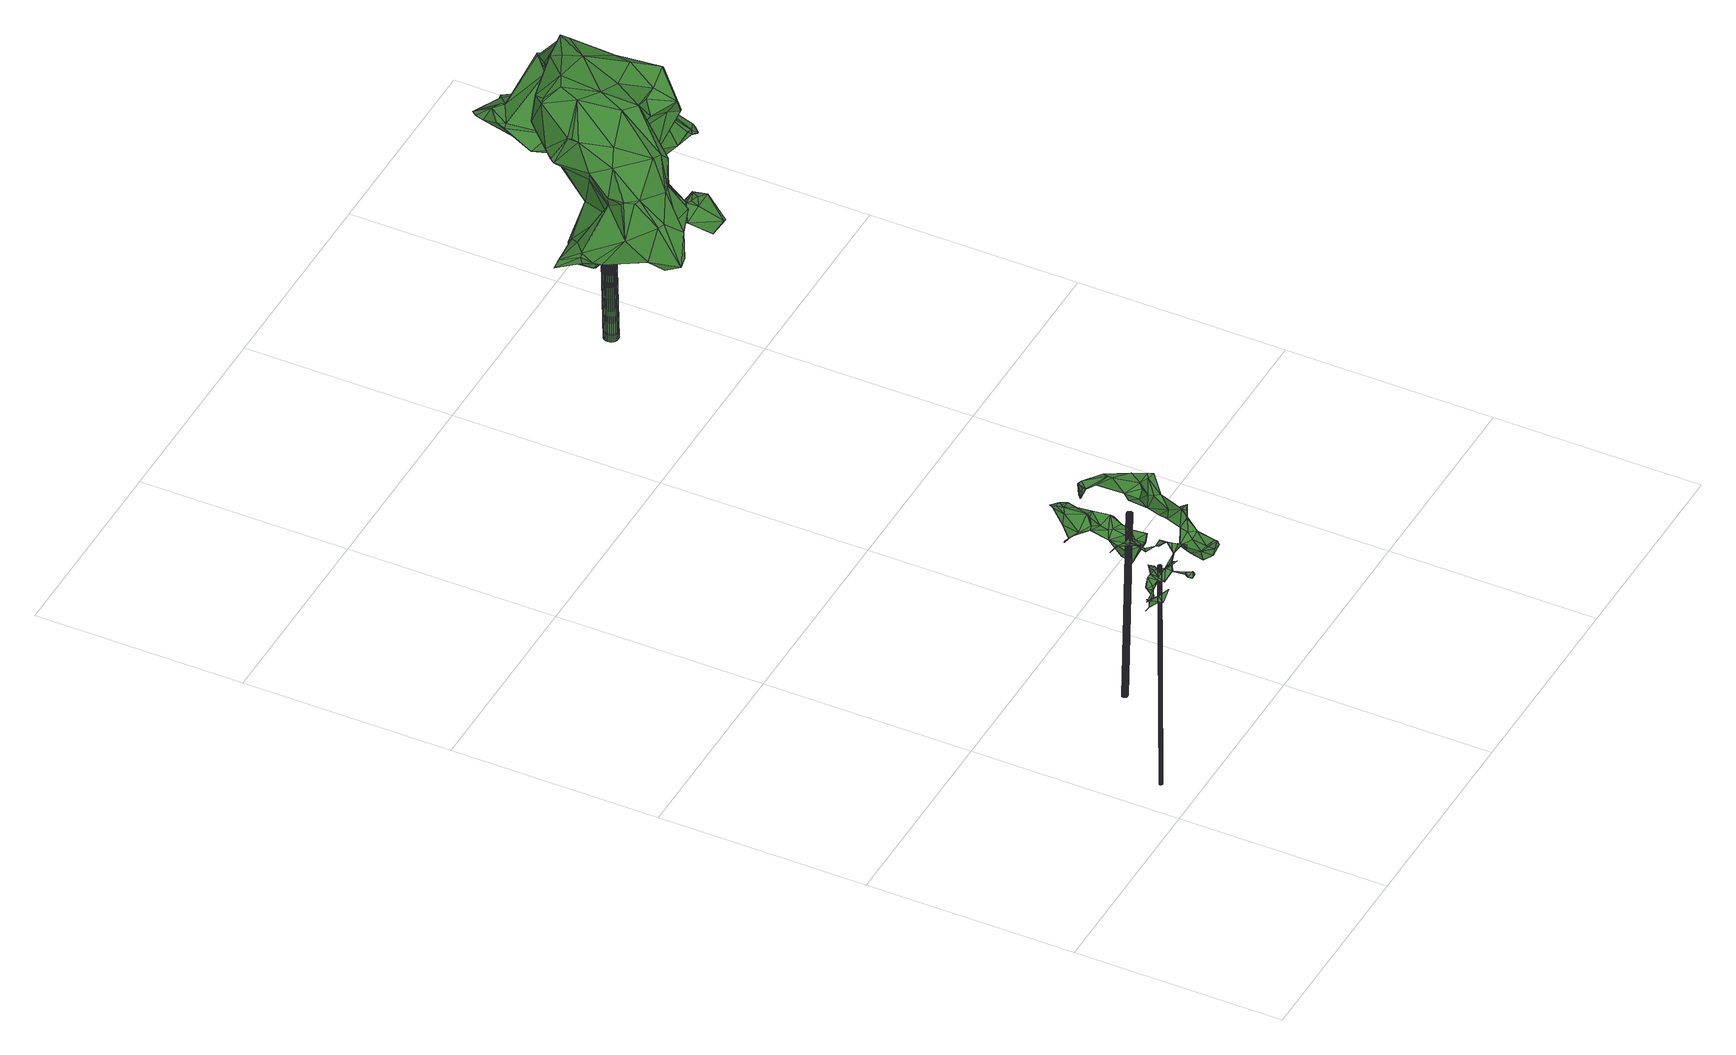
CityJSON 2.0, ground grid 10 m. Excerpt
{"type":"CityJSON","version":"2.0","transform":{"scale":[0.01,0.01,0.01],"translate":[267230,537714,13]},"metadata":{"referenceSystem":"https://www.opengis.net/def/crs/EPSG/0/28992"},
"CityObjects":{
"tree1":{"type":"SolitaryVegetationObject","attributes":{"gtid":287,"crown_width_m":2.57,"crown_median_z":25.36,"crown_r50_m":0.152,"crown_porosity":0.973,"trunk_H_m":12.02,"trunk_DBH_m":0.161,"trunk_radius_m":0.0806,"trunk_base_height_m":13.34,"original_gtid":"324"},"geometry":[{"type":"Solid","lod":"3","boundaries":[[[[0,1,2]],[[2,1,3]],[[3,1,0]],[[4,5,6]],[[5,4,7]],[[8,9,10]],[[11,12,13]],[[14,15,16]],[[14,16,17]],[[18,19,20]],[[21,22,23]],[[24,25,26]],[[27,28,24]],[[29,30,31]],[[32,30,29]],[[7,33,34]],[[7,34,35]],[[36,37,38]],[[39,40,0]],[[6,41,42]],[[43,44,45]],[[46,47,48]],[[12,11,49]],[[50,51,52]],[[15,53,54]],[[20,19,55]],[[56,57,58]],[[59,17,6]],[[60,11,13]],[[42,61,6]],[[4,61,42]],[[6,5,34]],[[62,63,37]],[[64,65,66]],[[67,41,33]],[[51,50,68]],[[33,41,69]],[[17,4,6]],[[33,69,34]],[[32,25,24]],[[39,52,40]],[[27,13,12]],[[37,70,62]],[[33,7,67]],[[71,2,72]],[[73,74,75]],[[24,28,49]],[[34,5,35]],[[58,76,77]],[[56,58,78]],[[26,27,24]],[[52,79,80]],[[78,81,56]],[[82,83,84]],[[85,86,87]],[[88,48,47]],[[89,42,67]],[[14,66,90]],[[86,90,66]],[[0,91,39]],[[61,92,32]],[[57,70,93]],[[44,43,94]],[[62,56,81]],[[13,27,26]],[[95,96,97]],[[91,98,99]],[[100,101,53]],[[46,48,102]],[[15,14,84]],[[0,98,91]],[[0,40,3]],[[45,103,104]],[[95,103,45]],[[80,39,99]],[[9,8,105]],[[31,30,49]],[[46,86,47]],[[17,16,61]],[[106,107,108]],[[14,92,82]],[[68,3,40]],[[3,68,2]],[[65,88,47]],[[68,50,2]],[[47,66,65]],[[47,86,66]],[[76,109,63]],[[91,99,49]],[[91,49,11]],[[63,109,37]],[[37,109,38]],[[110,111,112]],[[0,2,98]],[[58,93,36]],[[57,93,58]],[[113,82,92]],[[113,10,82]],[[114,108,115]],[[19,116,55]],[[18,116,19]],[[2,50,72]],[[41,6,69]],[[6,34,69]],[[108,107,117]],[[118,103,95]],[[119,53,101]],[[43,104,21]],[[23,120,94]],[[44,94,120]],[[115,117,121]],[[108,117,115]],[[81,122,62]],[[78,122,81]],[[87,102,85]],[[87,46,102]],[[54,53,44]],[[17,61,4]],[[98,52,80]],[[21,45,22]],[[9,82,10]],[[76,36,109]],[[25,92,14]],[[25,32,92]],[[89,7,4]],[[67,7,89]],[[59,32,64]],[[101,107,123]],[[85,90,86]],[[90,25,14]],[[15,54,16]],[[85,26,124]],[[91,31,39]],[[125,106,126]],[[32,59,61]],[[22,45,15]],[[71,127,98]],[[112,127,71]],[[26,85,102]],[[109,36,38]],[[15,44,119]],[[45,44,15]],[[58,36,76]],[[126,106,108]],[[4,42,89]],[[123,125,128]],[[106,123,107]],[[123,106,125]],[[129,117,107]],[[17,64,14]],[[97,130,95]],[[118,95,130]],[[116,131,57]],[[116,18,131]],[[55,131,20]],[[49,99,39]],[[58,132,121]],[[24,30,32]],[[126,108,114]],[[82,84,14]],[[126,114,125]],[[57,56,116]],[[55,116,56]],[[77,114,115]],[[100,114,107]],[[77,76,129]],[[107,101,100]],[[64,17,59]],[[29,65,64]],[[29,64,32]],[[114,77,129]],[[114,129,107]],[[20,131,18]],[[114,100,128]],[[125,114,128]],[[36,93,37]],[[9,133,134]],[[135,118,130]],[[35,5,7]],[[104,97,96]],[[70,37,93]],[[29,31,60]],[[11,60,31]],[[8,136,137]],[[49,39,31]],[[135,97,104]],[[138,105,137]],[[137,83,138]],[[65,29,88]],[[138,134,133]],[[55,56,70]],[[6,61,59]],[[135,104,118]],[[62,70,56]],[[43,45,104]],[[75,139,73]],[[75,74,139]],[[73,139,74]],[[131,55,70]],[[57,131,70]],[[13,140,60]],[[105,133,9]],[[129,122,117]],[[97,135,130]],[[14,64,66]],[[24,49,30]],[[83,82,141]],[[122,121,117]],[[71,98,2]],[[53,119,44]],[[99,98,80]],[[128,100,142]],[[142,100,53]],[[72,50,127]],[[50,52,127]],[[53,15,142]],[[142,15,119]],[[123,119,101]],[[142,119,128]],[[128,119,123]],[[87,86,46]],[[67,42,41]],[[105,8,137]],[[26,140,13]],[[102,48,140]],[[29,60,140]],[[29,140,88]],[[26,102,140]],[[88,140,48]],[[16,54,22]],[[83,137,16]],[[15,84,22]],[[16,22,84]],[[83,16,84]],[[110,127,111]],[[111,127,112]],[[91,11,31]],[[63,62,122]],[[76,63,122]],[[95,45,96]],[[105,138,133]],[[121,122,58]],[[78,58,122]],[[129,76,122]],[[12,28,27]],[[49,28,12]],[[121,132,115]],[[115,132,77]],[[118,104,103]],[[45,21,96]],[[104,96,21]],[[71,72,110]],[[71,110,112]],[[25,124,26]],[[52,51,40]],[[68,40,51]],[[98,127,52]],[[72,127,110]],[[44,120,23]],[[44,23,54]],[[54,23,22]],[[21,23,94]],[[21,94,43]],[[77,132,58]],[[39,79,52]],[[39,80,79]],[[16,113,61]],[[113,136,10]],[[10,136,8]],[[113,92,61]],[[113,16,136]],[[137,136,16]],[[141,138,83]],[[82,9,134]],[[141,82,134]],[[141,134,138]],[[90,124,25]],[[90,85,124]],[[143,144,145]],[[143,145,146]],[[146,145,147]],[[146,147,148]],[[145,144,149]],[[145,149,147]],[[147,149,150]],[[147,150,148]],[[149,144,151]],[[149,151,150]],[[150,151,152]],[[150,152,148]],[[151,144,153]],[[151,153,152]],[[152,153,154]],[[152,154,148]],[[153,144,155]],[[153,155,154]],[[154,155,156]],[[154,156,148]],[[155,144,157]],[[155,157,156]],[[156,157,158]],[[156,158,148]],[[157,144,159]],[[157,159,158]],[[158,159,160]],[[158,160,148]],[[159,144,161]],[[159,161,160]],[[160,161,162]],[[160,162,148]],[[161,144,163]],[[161,163,162]],[[162,163,164]],[[162,164,148]],[[163,144,165]],[[163,165,164]],[[164,165,166]],[[164,166,148]],[[165,144,167]],[[165,167,166]],[[166,167,168]],[[166,168,148]],[[167,144,169]],[[167,169,168]],[[168,169,170]],[[168,170,148]],[[169,144,171]],[[169,171,170]],[[170,171,172]],[[170,172,148]],[[171,144,173]],[[171,173,172]],[[172,173,174]],[[172,174,148]],[[173,144,175]],[[173,175,174]],[[174,175,176]],[[174,176,148]],[[175,144,177]],[[175,177,176]],[[176,177,178]],[[176,178,148]],[[177,144,179]],[[177,179,178]],[[178,179,180]],[[178,180,148]],[[179,144,181]],[[179,181,180]],[[180,181,182]],[[180,182,148]],[[181,144,183]],[[181,183,182]],[[182,183,184]],[[182,184,148]],[[183,144,185]],[[183,185,184]],[[184,185,186]],[[184,186,148]],[[185,144,187]],[[185,187,186]],[[186,187,188]],[[186,188,148]],[[187,144,189]],[[187,189,188]],[[188,189,190]],[[188,190,148]],[[189,144,191]],[[189,191,190]],[[190,191,192]],[[190,192,148]],[[191,144,143]],[[191,143,192]],[[192,143,146]],[[192,146,148]]]]}]},
"tree2":{"type":"SolitaryVegetationObject","attributes":{"gtid":288,"crown_width_m":4.69,"crown_median_z":23.55,"crown_r50_m":0.216,"crown_porosity":0.914,"trunk_H_m":10.16,"trunk_DBH_m":0.278,"trunk_radius_m":0.139,"trunk_base_height_m":13.39,"original_gtid":"325"},"geometry":[{"type":"Solid","lod":"3","boundaries":[[[[193,194,195]],[[196,197,198]],[[199,200,201]],[[202,203,204]],[[205,206,207]],[[208,209,210]],[[207,211,212]],[[213,199,201]],[[214,215,216]],[[208,217,218]],[[200,196,201]],[[200,219,196]],[[220,221,222]],[[223,224,225]],[[226,223,227]],[[228,229,230]],[[222,231,201]],[[197,230,229]],[[223,232,227]],[[233,223,226]],[[224,223,233]],[[234,235,236]],[[237,215,238]],[[239,240,241]],[[242,243,244]],[[245,241,246]],[[245,246,239]],[[245,239,241]],[[247,248,193]],[[194,193,248]],[[196,198,220]],[[222,196,220]],[[225,249,250]],[[213,201,231]],[[251,252,209]],[[253,251,209]],[[254,234,236]],[[255,256,234]],[[257,256,255]],[[258,259,260]],[[227,255,261]],[[262,238,263]],[[257,262,264]],[[254,261,234]],[[255,234,261]],[[265,266,267]],[[268,267,266]],[[269,251,253]],[[222,201,196]],[[220,198,229]],[[228,270,229]],[[271,272,273]],[[274,244,275]],[[263,226,276]],[[247,277,278]],[[231,222,279]],[[221,279,222]],[[196,219,197]],[[280,281,282]],[[283,284,265]],[[279,213,231]],[[285,213,279]],[[229,198,197]],[[208,210,217]],[[217,210,286]],[[257,287,232]],[[229,270,220]],[[288,289,203]],[[253,209,208]],[[290,272,291]],[[292,293,294]],[[284,295,265]],[[296,297,204]],[[246,282,298]],[[240,204,203]],[[292,294,296]],[[296,239,292]],[[253,218,269]],[[241,240,289]],[[299,300,301]],[[302,303,304]],[[305,306,290]],[[307,300,216]],[[261,254,308]],[[205,273,309]],[[205,309,206]],[[203,289,240]],[[246,298,239]],[[310,285,311]],[[221,220,270]],[[193,312,295]],[[295,312,265]],[[227,257,255]],[[268,313,252]],[[268,252,251]],[[273,272,314]],[[315,313,286]],[[316,317,318]],[[319,318,212]],[[242,259,320]],[[257,227,287]],[[225,232,223]],[[262,232,225]],[[304,303,321]],[[205,311,318]],[[310,311,205]],[[253,208,218]],[[246,241,289]],[[313,315,252]],[[232,287,227]],[[258,296,294]],[[238,262,225]],[[238,225,322]],[[304,323,302]],[[205,207,219]],[[213,310,199]],[[244,324,242]],[[218,325,269]],[[291,316,319]],[[324,321,242]],[[193,277,247]],[[199,326,200]],[[219,200,326]],[[315,286,210]],[[246,289,288]],[[207,311,327]],[[212,311,207]],[[321,324,323]],[[321,323,304]],[[290,291,305]],[[328,329,293]],[[260,275,288]],[[274,275,260]],[[251,267,268]],[[195,330,312]],[[262,257,232]],[[234,256,264]],[[228,331,279]],[[212,318,311]],[[236,308,254]],[[204,297,202]],[[283,332,325]],[[283,325,333]],[[283,333,284]],[[269,325,332]],[[312,330,266]],[[322,305,238]],[[308,236,276]],[[237,216,215]],[[328,293,278]],[[292,278,293]],[[334,301,300]],[[285,310,213]],[[244,243,280]],[[203,260,288]],[[274,302,323]],[[323,324,274]],[[244,274,324]],[[325,243,329]],[[243,242,320]],[[243,320,329]],[[242,274,260]],[[335,336,301]],[[305,237,238]],[[337,248,247]],[[195,338,339]],[[288,282,246]],[[206,211,340]],[[341,342,322]],[[284,278,277]],[[247,278,292]],[[322,342,249]],[[262,263,264]],[[233,263,238]],[[309,334,343]],[[309,343,206]],[[230,197,344]],[[278,284,328]],[[284,329,328]],[[291,272,316]],[[194,338,195]],[[195,312,193]],[[325,338,243]],[[218,338,325]],[[252,315,209]],[[268,266,313]],[[291,216,237]],[[285,345,327]],[[279,345,285]],[[279,331,345]],[[242,260,259]],[[264,263,276]],[[279,221,270]],[[228,279,270]],[[282,275,280]],[[257,264,256]],[[280,275,244]],[[282,288,275]],[[294,320,259]],[[293,320,294]],[[346,219,326]],[[202,260,203]],[[294,259,258]],[[204,240,239]],[[219,344,197]],[[281,337,247]],[[247,298,281]],[[281,298,282]],[[337,281,280]],[[298,247,292]],[[325,329,333]],[[224,347,322]],[[225,224,348]],[[225,348,249]],[[267,251,332]],[[334,309,314]],[[227,276,226]],[[261,276,227]],[[211,207,340]],[[207,206,340]],[[291,307,216]],[[263,233,226]],[[327,311,285]],[[334,300,307]],[[314,309,273]],[[265,312,266]],[[204,239,296]],[[207,344,219]],[[344,207,327]],[[334,314,335]],[[334,335,301]],[[234,264,235]],[[286,313,330]],[[214,216,300]],[[214,300,299]],[[293,329,320]],[[319,334,307]],[[307,291,319]],[[322,249,348]],[[322,348,224]],[[305,291,237]],[[339,338,217]],[[217,338,218]],[[243,338,194]],[[233,214,224]],[[233,238,214]],[[299,224,214]],[[349,306,347]],[[341,322,225]],[[249,342,250]],[[342,341,250]],[[225,250,341]],[[212,206,343]],[[212,343,334]],[[301,347,299]],[[301,336,347]],[[224,299,347]],[[284,333,329]],[[308,276,261]],[[318,319,316]],[[313,266,330]],[[335,314,349]],[[349,347,336]],[[322,306,305]],[[298,292,239]],[[195,339,330]],[[302,274,303]],[[242,303,274]],[[321,303,242]],[[214,238,215]],[[206,212,211]],[[319,212,334]],[[264,276,235]],[[236,235,276]],[[193,295,277]],[[284,277,295]],[[316,272,271]],[[296,258,297]],[[258,260,297]],[[280,248,337]],[[243,248,280]],[[243,194,248]],[[322,347,306]],[[205,318,317]],[[205,346,310]],[[219,346,205]],[[286,330,339]],[[286,339,217]],[[273,205,271]],[[317,271,205]],[[317,316,271]],[[335,349,336]],[[349,314,306]],[[314,272,306]],[[306,272,290]],[[269,332,251]],[[202,297,260]],[[209,315,210]],[[230,331,228]],[[344,331,230]],[[332,283,350]],[[332,350,267]],[[344,345,331]],[[327,345,344]],[[267,350,265]],[[310,326,199]],[[346,326,310]],[[265,350,283]],[[351,352,353]],[[351,353,354]],[[354,353,355]],[[354,355,356]],[[353,352,357]],[[353,357,355]],[[355,357,358]],[[355,358,356]],[[357,352,359]],[[357,359,358]],[[358,359,360]],[[358,360,356]],[[359,352,361]],[[359,361,360]],[[360,361,362]],[[360,362,356]],[[361,352,363]],[[361,363,362]],[[362,363,364]],[[362,364,356]],[[363,352,365]],[[363,365,364]],[[364,365,366]],[[364,366,356]],[[365,352,367]],[[365,367,366]],[[366,367,368]],[[366,368,356]],[[367,352,369]],[[367,369,368]],[[368,369,370]],[[368,370,356]],[[369,352,371]],[[369,371,370]],[[370,371,372]],[[370,372,356]],[[371,352,373]],[[371,373,372]],[[372,373,374]],[[372,374,356]],[[373,352,375]],[[373,375,374]],[[374,375,376]],[[374,376,356]],[[375,352,377]],[[375,377,376]],[[376,377,378]],[[376,378,356]],[[377,352,379]],[[377,379,378]],[[378,379,380]],[[378,380,356]],[[379,352,381]],[[379,381,380]],[[380,381,382]],[[380,382,356]],[[381,352,383]],[[381,383,382]],[[382,383,384]],[[382,384,356]],[[383,352,385]],[[383,385,384]],[[384,385,386]],[[384,386,356]],[[385,352,387]],[[385,387,386]],[[386,387,388]],[[386,388,356]],[[387,352,389]],[[387,389,388]],[[388,389,390]],[[388,390,356]],[[389,352,391]],[[389,391,390]],[[390,391,392]],[[390,392,356]],[[391,352,393]],[[391,393,392]],[[392,393,394]],[[392,394,356]],[[393,352,395]],[[393,395,394]],[[394,395,396]],[[394,396,356]],[[395,352,397]],[[395,397,396]],[[396,397,398]],[[396,398,356]],[[397,352,399]],[[397,399,398]],[[398,399,400]],[[398,400,356]],[[399,352,351]],[[399,351,400]],[[400,351,354]],[[400,354,356]]]]}]},
"tree3":{"type":"SolitaryVegetationObject","attributes":{"gtid":190,"crown_width_m":11.01,"crown_median_z":22.76,"crown_r50_m":0.438,"crown_porosity":0.907,"trunk_H_m":9.43,"trunk_DBH_m":0.674,"trunk_radius_m":0.337,"trunk_base_height_m":13.33,"original_gtid":"211"},"geometry":[{"type":"Solid","lod":"3","boundaries":[[[[401,402,403]],[[404,405,406]],[[407,408,409]],[[410,411,412]],[[413,414,415]],[[416,417,418]],[[419,420,421]],[[422,423,424]],[[425,426,427]],[[428,429,430]],[[431,432,407]],[[433,434,435]],[[436,416,437]],[[415,438,439]],[[440,441,442]],[[443,444,445]],[[446,447,448]],[[412,411,449]],[[434,450,435]],[[416,418,437]],[[451,452,453]],[[454,453,452]],[[455,456,457]],[[458,459,460]],[[461,429,428]],[[462,463,464]],[[465,428,466]],[[467,468,469]],[[470,471,472]],[[411,469,473]],[[474,475,476]],[[425,477,478]],[[479,449,473]],[[412,449,479]],[[480,450,481]],[[482,483,484]],[[485,486,487]],[[477,486,485]],[[488,489,444]],[[490,431,491]],[[492,493,494]],[[494,495,458]],[[454,496,453]],[[497,498,499]],[[500,501,480]],[[480,435,450]],[[502,503,504]],[[505,506,507]],[[452,508,454]],[[509,510,511]],[[512,513,514]],[[515,516,517]],[[511,518,509]],[[407,409,519]],[[470,520,471]],[[451,494,458]],[[481,443,500]],[[521,522,523]],[[519,431,407]],[[524,525,526]],[[410,527,528]],[[529,413,530]],[[502,504,531]],[[480,484,435]],[[532,517,533]],[[532,515,517]],[[480,481,500]],[[434,534,535]],[[536,537,467]],[[536,467,411]],[[538,539,540]],[[541,527,525]],[[517,542,406]],[[543,544,545]],[[543,545,546]],[[473,449,411]],[[432,547,408]],[[548,549,469]],[[550,551,552]],[[553,437,418]],[[554,416,436]],[[555,431,556]],[[415,414,438]],[[432,408,407]],[[445,489,482]],[[557,558,559]],[[496,454,560]],[[501,484,480]],[[531,408,547]],[[409,408,531]],[[445,484,501]],[[561,562,563]],[[561,564,562]],[[510,565,566]],[[414,567,568]],[[414,413,567]],[[479,569,412]],[[463,462,570]],[[571,461,572]],[[492,506,493]],[[573,506,492]],[[441,574,514]],[[541,575,527]],[[464,463,420]],[[576,577,505]],[[465,466,578]],[[552,551,479]],[[503,579,556]],[[503,556,504]],[[580,539,581]],[[443,445,501]],[[582,583,584]],[[508,460,585]],[[586,422,424]],[[499,587,419]],[[580,540,539]],[[426,433,427]],[[418,417,588]],[[589,418,588]],[[590,591,488]],[[465,580,428]],[[428,430,466]],[[465,540,580]],[[571,572,520]],[[581,520,572]],[[428,572,461]],[[581,539,538]],[[592,505,569]],[[568,438,414]],[[593,518,585]],[[566,594,595]],[[511,595,594]],[[494,493,495]],[[596,597,598]],[[597,596,599]],[[476,600,601]],[[500,443,501]],[[531,547,502]],[[602,603,604]],[[531,504,519]],[[569,551,550]],[[482,484,445]],[[605,606,607]],[[540,465,578]],[[540,578,608]],[[609,610,418]],[[519,409,531]],[[513,512,611]],[[563,562,462]],[[563,462,611]],[[502,562,564]],[[502,564,503]],[[609,577,592]],[[547,463,502]],[[612,553,613]],[[612,613,599]],[[447,614,448]],[[453,498,615]],[[498,616,615]],[[564,561,503]],[[481,424,617]],[[618,559,619]],[[404,406,542]],[[590,620,600]],[[406,533,517]],[[431,519,504]],[[621,417,416]],[[487,486,516]],[[477,485,622]],[[623,624,625]],[[478,626,425]],[[415,530,413]],[[420,627,628]],[[538,604,603]],[[567,413,529]],[[618,557,559]],[[498,629,499]],[[630,631,632]],[[621,633,634]],[[462,513,611]],[[627,587,628]],[[635,438,568]],[[569,479,551]],[[528,527,636]],[[556,579,630]],[[582,584,637]],[[470,472,477]],[[589,525,524]],[[508,585,601]],[[517,404,542]],[[621,510,509]],[[478,477,622]],[[509,459,638]],[[623,639,624]],[[589,640,525]],[[589,641,640]],[[458,452,451]],[[584,642,596]],[[429,643,430]],[[644,474,645]],[[405,471,520]],[[437,553,612]],[[496,560,601]],[[601,560,646]],[[584,583,642]],[[647,457,648]],[[455,457,647]],[[473,469,649]],[[628,607,650]],[[550,552,610]],[[450,586,481]],[[450,434,586]],[[464,650,513]],[[464,513,462]],[[651,442,441]],[[624,639,645]],[[604,608,548]],[[473,649,479]],[[523,528,652]],[[653,654,655]],[[459,458,495]],[[459,495,656]],[[602,523,522]],[[528,523,537]],[[457,456,657]],[[457,657,648]],[[658,659,474]],[[635,568,529]],[[568,567,529]],[[410,536,411]],[[444,489,445]],[[451,453,660]],[[615,660,453]],[[651,514,513]],[[513,650,651]],[[463,615,420]],[[424,481,586]],[[603,661,538]],[[662,663,433]],[[511,510,566]],[[595,511,566]],[[446,448,664]],[[466,456,665]],[[666,665,456]],[[430,456,466]],[[456,430,643]],[[561,579,503]],[[412,526,410]],[[569,526,412]],[[431,490,432]],[[608,578,597]],[[546,545,618]],[[544,618,545]],[[589,524,418]],[[520,470,648]],[[608,604,540]],[[538,540,604]],[[537,536,528]],[[554,633,621]],[[667,493,576]],[[668,436,612]],[[668,612,599]],[[625,669,634]],[[554,436,633]],[[460,509,593]],[[665,670,466]],[[598,670,665]],[[624,645,671]],[[441,440,574]],[[672,478,534]],[[505,577,569]],[[523,652,521]],[[418,610,552]],[[418,552,553]],[[498,673,616]],[[601,585,476]],[[416,554,621]],[[469,674,548]],[[604,548,674]],[[602,604,674]],[[459,509,460]],[[621,509,656]],[[497,673,498]],[[640,675,546]],[[433,435,483]],[[618,676,546]],[[665,666,677]],[[502,570,562]],[[648,643,461]],[[538,661,581]],[[634,633,582]],[[582,633,436]],[[418,577,609]],[[418,524,577]],[[419,421,497]],[[528,536,410]],[[429,461,643]],[[607,606,442]],[[479,649,552]],[[596,642,599]],[[583,599,642]],[[514,651,441]],[[678,679,574]],[[680,681,588]],[[641,588,681]],[[669,621,634]],[[403,402,565]],[[631,512,514]],[[659,682,415]],[[577,576,592]],[[630,506,573]],[[573,556,630]],[[624,671,625]],[[673,683,420]],[[529,591,590]],[[662,433,482]],[[440,442,623]],[[448,557,653]],[[654,653,557]],[[561,631,630]],[[618,654,557]],[[669,684,621]],[[523,467,537]],[[487,522,521]],[[659,439,685]],[[621,656,417]],[[674,523,602]],[[495,417,656]],[[589,588,641]],[[469,549,649]],[[569,577,526]],[[526,577,524]],[[576,505,686]],[[628,650,420]],[[420,650,464]],[[627,419,587]],[[650,607,651]],[[527,526,525]],[[550,592,569]],[[573,555,556]],[[679,678,667]],[[561,630,579]],[[502,463,570]],[[679,667,576]],[[576,686,679]],[[600,685,590]],[[641,637,640]],[[675,637,584]],[[649,549,599]],[[469,468,674]],[[436,583,582]],[[436,437,612]],[[521,652,487]],[[687,487,652]],[[597,549,608]],[[548,608,549]],[[599,549,597]],[[448,614,557]],[[645,557,614]],[[602,522,688]],[[688,603,602]],[[688,515,532]],[[482,489,488]],[[688,532,581]],[[622,485,618]],[[610,592,550]],[[609,592,610]],[[625,689,669]],[[451,660,490]],[[669,690,684]],[[556,431,504]],[[601,646,691]],[[508,601,691]],[[454,508,691]],[[453,496,498]],[[616,420,615]],[[495,588,417]],[[588,495,680]],[[647,648,470]],[[647,470,477]],[[424,423,692]],[[631,514,632]],[[435,484,483]],[[488,662,482]],[[428,580,572]],[[494,491,492]],[[490,491,451]],[[631,561,563]],[[586,434,422]],[[535,422,434]],[[672,534,434]],[[594,518,511]],[[664,455,446]],[[656,638,459]],[[616,673,420]],[[634,623,625]],[[605,693,606]],[[529,590,685]],[[617,694,444]],[[623,693,639]],[[510,621,684]],[[433,483,482]],[[495,493,667]],[[653,664,448]],[[653,655,664]],[[664,655,677]],[[452,460,508]],[[506,592,576]],[[506,576,493]],[[505,592,506]],[[685,475,474]],[[460,593,585]],[[514,574,679]],[[632,514,679]],[[677,456,664]],[[677,666,456]],[[495,667,678]],[[506,630,632]],[[478,622,619]],[[478,619,535]],[[442,651,607]],[[632,679,686]],[[623,442,606]],[[404,472,471]],[[405,404,471]],[[443,481,617]],[[530,474,529]],[[530,658,474]],[[490,660,432]],[[615,432,660]],[[495,678,680]],[[565,690,669]],[[677,695,665]],[[618,619,622]],[[547,432,615]],[[547,615,463]],[[669,403,565]],[[518,403,669]],[[476,689,474]],[[476,669,689]],[[629,694,499]],[[566,565,402]],[[466,670,578]],[[629,600,620]],[[605,423,693]],[[423,587,499]],[[423,605,587]],[[447,446,663]],[[640,637,675]],[[535,558,422]],[[562,570,462]],[[673,421,683]],[[673,497,421]],[[683,421,420]],[[423,694,692]],[[584,543,675]],[[675,543,546]],[[620,444,694]],[[620,694,629]],[[596,543,584]],[[655,544,543]],[[467,674,468]],[[635,529,685]],[[635,685,439]],[[668,583,436]],[[599,583,668]],[[487,687,676]],[[487,676,618]],[[485,487,618]],[[636,676,687]],[[687,652,636]],[[527,575,636]],[[636,652,528]],[[597,578,598]],[[423,499,694]],[[647,477,425]],[[639,557,645]],[[689,671,645]],[[689,645,474]],[[625,671,689]],[[509,518,593]],[[506,632,507]],[[509,638,656]],[[438,635,439]],[[415,682,530]],[[658,530,682]],[[439,696,415]],[[439,659,696]],[[696,659,415]],[[420,419,627]],[[507,686,505]],[[546,697,640]],[[658,682,659]],[[632,686,507]],[[499,419,497]],[[639,693,423]],[[425,626,426]],[[573,492,491]],[[573,491,555]],[[555,491,431]],[[451,491,494]],[[523,674,467]],[[655,654,544]],[[618,544,654]],[[693,623,606]],[[543,596,695]],[[543,695,655]],[[655,695,677]],[[676,697,546]],[[496,629,498]],[[601,600,629]],[[601,629,496]],[[474,659,685]],[[644,529,474]],[[443,617,444]],[[467,469,411]],[[444,620,488]],[[590,488,620]],[[647,425,455]],[[510,690,565]],[[424,692,617]],[[664,456,455]],[[527,410,526]],[[563,611,512]],[[631,563,512]],[[516,404,517]],[[486,404,516]],[[404,486,477]],[[405,520,698]],[[557,639,558]],[[599,613,649]],[[560,454,691]],[[560,691,646]],[[552,613,553]],[[649,613,552]],[[634,637,440]],[[623,634,440]],[[582,637,634]],[[535,534,478]],[[405,698,533]],[[644,591,529]],[[461,571,648]],[[520,648,571]],[[596,598,695]],[[692,694,617]],[[541,525,575]],[[699,525,640]],[[699,640,697]],[[581,572,580]],[[458,700,452]],[[458,460,700]],[[607,628,587]],[[607,587,605]],[[452,700,460]],[[455,425,701]],[[455,701,446]],[[476,475,600]],[[685,600,475]],[[637,641,681]],[[637,681,440]],[[645,702,644]],[[662,702,645]],[[404,477,472]],[[684,690,510]],[[662,488,702]],[[488,591,702]],[[574,440,681]],[[678,574,681]],[[678,681,680]],[[446,701,427]],[[425,427,701]],[[644,702,591]],[[688,522,703]],[[688,703,515]],[[516,515,703]],[[487,703,522]],[[516,703,487]],[[662,645,614]],[[405,533,406]],[[665,695,598]],[[657,456,643]],[[657,643,648]],[[581,698,520]],[[581,532,698]],[[533,698,532]],[[614,447,663]],[[662,614,663]],[[433,663,427]],[[446,427,663]],[[585,518,476]],[[518,669,476]],[[518,594,401]],[[518,401,403]],[[401,594,402]],[[566,402,594]],[[699,575,525]],[[697,575,699]],[[697,676,575]],[[676,636,575]],[[598,578,670]],[[426,672,433]],[[434,433,672]],[[626,672,426]],[[688,661,603]],[[581,661,688]],[[478,672,626]],[[619,559,558]],[[639,423,558]],[[422,558,423]],[[619,558,535]],[[704,705,706]],[[704,706,707]],[[707,706,708]],[[707,708,709]],[[706,705,710]],[[706,710,708]],[[708,710,711]],[[708,711,709]],[[710,705,712]],[[710,712,711]],[[711,712,713]],[[711,713,709]],[[712,705,714]],[[712,714,713]],[[713,714,715]],[[713,715,709]],[[714,705,716]],[[714,716,715]],[[715,716,717]],[[715,717,709]],[[716,705,718]],[[716,718,717]],[[717,718,719]],[[717,719,709]],[[718,705,720]],[[718,720,719]],[[719,720,721]],[[719,721,709]],[[720,705,722]],[[720,722,721]],[[721,722,723]],[[721,723,709]],[[722,705,724]],[[722,724,723]],[[723,724,725]],[[723,725,709]],[[724,705,726]],[[724,726,725]],[[725,726,727]],[[725,727,709]],[[726,705,728]],[[726,728,727]],[[727,728,729]],[[727,729,709]],[[728,705,730]],[[728,730,729]],[[729,730,731]],[[729,731,709]],[[730,705,732]],[[730,732,731]],[[731,732,733]],[[731,733,709]],[[732,705,734]],[[732,734,733]],[[733,734,735]],[[733,735,709]],[[734,705,736]],[[734,736,735]],[[735,736,737]],[[735,737,709]],[[736,705,738]],[[736,738,737]],[[737,738,739]],[[737,739,709]],[[738,705,740]],[[738,740,739]],[[739,740,741]],[[739,741,709]],[[740,705,742]],[[740,742,741]],[[741,742,743]],[[741,743,709]],[[742,705,744]],[[742,744,743]],[[743,744,745]],[[743,745,709]],[[744,705,746]],[[744,746,745]],[[745,746,747]],[[745,747,709]],[[746,705,748]],[[746,748,747]],[[747,748,749]],[[747,749,709]],[[748,705,750]],[[748,750,749]],[[749,750,751]],[[749,751,709]],[[750,705,752]],[[750,752,751]],[[751,752,753]],[[751,753,709]],[[752,705,704]],[[752,704,753]],[[753,704,707]],[[753,707,709]]]]}]}
},
"vertices":[
[159,179,1098],[216,158,1100],[174,175,1062],[215,157,1100],[237,88,1195],[284,69,1164],[236,88,1194],[252,55,1205],[184,133,1264],[174,135,1280],[182,143,1255],[105,214,1175],[88,203,1185],[133,218,1207],[214,173,1216],[289,171,1243],[238,156,1236],[234,149,1193],[118,390,1292],[118,390,1294],[118,391,1293],[312,140,1288],[290,170,1243],[334,174,1262],[140,173,1201],[159,179,1202],[156,214,1210],[133,217,1208],[114,185,1186],[164,183,1186],[140,173,1199],[114,185,1184],[169,153,1179],[231,51,1192],[284,68,1163],[285,68,1164],[219,355,1268],[219,351,1314],[220,356,1268],[114,180,1118],[159,178,1097],[213,63,1204],[224,81,1220],[312,140,1290],[333,175,1262],[311,140,1289],[196,246,1219],[216,227,1205],[188,229,1208],[95,173,1178],[174,174,1061],[167,162,1062],[132,208,1082],[286,201,1296],[290,171,1242],[144,374,1313],[161,331,1322],[167,354,1310],[197,302,1306],[233,149,1192],[131,212,1194],[233,149,1193],[168,318,1336],[220,350,1314],[214,173,1215],[206,206,1200],[207,206,1201],[244,58,1217],[168,161,1062],[231,52,1191],[176,353,1318],[143,216,1032],[143,215,1031],[194,254,1022],[195,253,1022],[194,253,1021],[199,302,1307],[199,264,1301],[167,318,1325],[88,198,1111],[87,198,1112],[167,318,1335],[182,144,1255],[229,125,1263],[237,156,1236],[188,229,1210],[215,227,1206],[195,246,1220],[192,218,1200],[245,58,1217],[206,206,1202],[114,182,1118],[214,172,1216],[176,353,1316],[334,175,1262],[273,117,1325],[291,110,1309],[260,96,1318],[132,209,1082],[89,198,1112],[254,221,1325],[254,221,1326],[195,246,1219],[274,116,1326],[292,110,1309],[188,121,1292],[202,199,1337],[203,215,1332],[202,214,1332],[221,355,1268],[128,224,1019],[127,224,1020],[128,225,1020],[236,156,1236],[203,214,1331],[184,253,1298],[144,373,1312],[184,253,1299],[273,116,1326],[286,199,1296],[335,175,1262],[183,253,1298],[198,302,1308],[245,189,1330],[192,218,1202],[202,199,1335],[201,199,1336],[142,215,1032],[245,189,1328],[198,264,1302],[259,96,1319],[144,374,1312],[198,265,1301],[188,122,1292],[176,135,1280],[260,95,1319],[229,124,1262],[229,123,1263],[188,123,1292],[194,253,1022],[156,214,1208],[185,133,1264],[285,200,1296],[183,175,34],[175,175,34],[183,177,34],[202,191,1236],[202,193,1236],[194,191,1236],[182,179,34],[201,195,1236],[181,181,34],[200,196,1236],[179,182,34],[198,197,1236],[177,183,34],[196,198,1236],[175,183,34],[194,199,1236],[173,183,34],[192,198,1236],[171,182,34],[190,197,1236],[169,181,34],[189,196,1236],[168,179,34],[187,194,1236],[167,177,34],[187,193,1236],[167,175,34],[186,190,1236],[167,173,34],[187,188,1236],[168,171,34],[188,186,1236],[169,169,34],[189,185,1236],[171,168,34],[190,183,1236],[173,167,34],[192,183,1236],[175,167,34],[195,182,1236],[177,167,34],[197,183,1236],[179,168,34],[198,184,1236],[181,169,34],[200,185,1236],[182,171,34],[201,187,1236],[183,173,34],[202,189,1236],
[757,713,902],[686,683,881],[706,674,876],[603,150,1063],[621,140,1079],[618,127,1081],[563,228,1020],[586,204,1042],[545,156,1018],[607,912,980],[606,912,981],[621,935,975],[608,299,1100],[682,304,1171],[634,280,1145],[695,533,846],[710,528,838],[697,534,847],[608,291,1208],[607,293,1207],[561,228,1020],[675,526,1213],[663,511,1195],[594,447,1238],[676,555,857],[638,572,837],[635,233,1083],[602,109,1078],[564,109,1084],[564,119,1043],[635,685,1235],[709,586,1221],[678,677,1167],[607,648,1255],[557,749,1228],[571,148,1074],[617,127,1083],[620,141,1080],[543,156,1019],[612,729,1213],[607,627,1253],[483,725,1218],[473,712,1208],[472,712,1209],[634,512,1160],[624,579,1173],[668,873,977],[621,936,976],[637,897,993],[524,781,931],[587,722,940],[539,752,951],[633,884,987],[610,862,997],[686,764,959],[679,721,899],[706,684,1142],[705,685,1142],[696,566,751],[736,532,829],[673,561,755],[478,717,1238],[529,753,1234],[537,731,1215],[576,750,1202],[661,856,971],[558,829,937],[557,840,947],[525,747,1238],[593,699,1197],[587,695,1203],[532,717,1213],[759,661,865],[757,617,856],[731,612,841],[783,571,822],[655,605,786],[565,110,1085],[659,388,1084],[660,440,1102],[661,388,1084],[485,774,952],[539,753,953],[533,717,1215],[758,715,901],[727,789,906],[539,164,1067],[595,723,957],[619,752,996],[617,753,997],[710,665,855],[739,740,872],[549,273,1054],[722,571,842],[583,746,1210],[583,845,988],[613,903,990],[662,512,1120],[635,470,1125],[694,796,929],[692,796,927],[673,810,940],[778,705,879],[667,873,975],[634,884,985],[657,833,976],[710,508,1248],[702,503,1229],[726,487,1242],[456,779,957],[455,781,950],[453,780,950],[636,563,1131],[663,512,1121],[614,430,1226],[501,719,1236],[656,389,1104],[551,274,1053],[606,299,1102],[760,661,867],[789,551,835],[662,439,1104],[736,533,831],[638,416,1102],[630,383,1108],[592,353,1139],[625,364,1161],[612,776,949],[454,779,949],[689,620,1140],[456,778,956],[485,773,950],[654,668,855],[594,227,1056],[601,262,1094],[725,788,905],[678,723,897],[756,616,858],[578,159,1071],[669,615,802],[687,685,879],[639,409,1220],[657,483,1193],[704,503,1227],[639,751,963],[655,667,856],[721,624,849],[650,290,1166],[689,676,1152],[704,684,1141],[648,335,1169],[634,232,1085],[593,235,1068],[595,237,1066],[704,535,1216],[691,676,1154],[660,490,1148],[721,625,847],[639,575,39],[625,575,39],[639,578,39],[655,561,1055],[655,564,1055],[641,561,1055],[637,582,39],[653,568,1055],[635,585,39],[651,571,1055],[632,587,39],[648,573,1055],[629,588,39],[645,574,1055],[625,589,39],[642,575,1055],[622,589,39],[638,574,1055],[618,587,39],[635,573,1055],[615,585,39],[632,571,1055],[613,582,39],[629,568,1055],[612,579,39],[628,565,1055],[611,575,39],[628,561,1055],[612,572,39],[628,558,1055],[613,568,39],[629,554,1055],[615,565,39],[631,551,1055],[618,563,39],[634,549,1055],[621,562,39],[638,548,1055],[625,561,39],[641,547,1055],[628,562,39],[645,547,1055],[632,563,39],[648,549,1055],[635,565,39],[651,551,1055],[637,568,39],[653,554,1055],[638,571,39],[655,557,1055],
[2250,3476,893],[2237,3443,898],[2204,3458,909],[1163,3530,951],[1146,3449,984],[1096,3557,957],[2090,4255,882],[2093,4254,846],[2039,4290,903],[1502,3872,1356],[1458,3803,1514],[1509,3857,1502],[2145,3268,541],[2162,3269,535],[2226,3388,588],[2021,3499,1411],[2044,3663,1286],[1992,3717,1419],[1882,3694,962],[1903,3905,1004],[1939,3692,974],[1575,3717,678],[1771,3713,751],[1674,3702,642],[1473,3540,815],[1635,3481,762],[1632,3418,716],[1350,3074,952],[1370,3084,948],[1404,3086,957],[2109,4173,951],[2120,4178,881],[1692,3588,588],[1561,3688,629],[1684,3616,545],[1926,3384,1334],[2017,3501,1416],[2207,3351,524],[2204,3453,590],[1925,3704,1008],[1802,3861,1003],[1767,3823,987],[1759,3678,436],[1864,3647,477],[1794,3653,451],[1621,3381,716],[1677,3370,692],[1670,3354,725],[1484,3805,1524],[1660,3712,493],[2127,4053,931],[2150,3846,827],[2138,3900,760],[2251,3810,774],[1592,3444,838],[1582,3204,952],[1535,3403,984],[2206,3899,1100],[2212,3743,1094],[2182,3728,1032],[1330,3141,923],[1784,4069,964],[1989,4109,870],[1806,3980,987],[1375,3169,1137],[1463,3120,1047],[1378,3635,1442],[1375,3614,1450],[1521,3662,1540],[1355,3381,921],[1212,3412,975],[1229,3429,982],[1548,3754,1559],[2076,3414,641],[2026,3609,787],[2087,3611,792],[1347,3572,862],[1481,3629,785],[1611,3786,1564],[1704,3675,454],[1683,3761,466],[1739,3599,541],[1713,3604,541],[1719,3629,505],[1417,3633,877],[1328,3608,909],[1433,3577,1070],[1894,3608,520],[1824,3644,475],[2137,4093,930],[2074,4018,1149],[2123,4035,1217],[2141,3999,1231],[2198,3930,1119],[2169,3792,1164],[2184,3819,739],[2050,3738,817],[2100,3853,773],[1870,3739,746],[1733,3687,432],[1732,3675,433],[1943,4279,883],[1809,4309,1014],[1992,4265,974],[1974,4049,1264],[2027,4106,1242],[1976,4060,1252],[2210,3768,805],[2171,3653,1083],[2184,3444,958],[2247,3471,933],[1739,4119,1045],[1732,3988,970],[1818,3936,1020],[1204,3502,1039],[1249,3551,1007],[1125,3551,981],[2188,3500,918],[2034,4288,947],[1172,3366,988],[1388,3671,1278],[1360,3523,1267],[1350,3687,1305],[1835,3869,1392],[1747,3813,1376],[1711,3852,1425],[1542,3853,1280],[1412,3751,1294],[2043,3393,560],[2101,3370,618],[2002,4305,880],[1151,3452,1038],[1142,3452,1021],[1548,3698,680],[1553,3714,694],[1389,3745,1335],[1351,3703,1322],[1257,3305,1297],[1297,3272,1273],[1330,3265,1267],[1548,3829,1266],[1100,3558,956],[1589,3397,1170],[1552,3428,995],[1486,3545,1061],[1640,3633,1176],[2090,4253,843],[1443,3446,1415],[1610,3491,1479],[1897,3932,1521],[1763,3856,1539],[1791,3770,1545],[1924,3608,1471],[1997,3401,1227],[1911,4068,1038],[1898,4194,1031],[1637,3481,766],[1560,3671,722],[1536,3623,767],[2238,3770,775],[1813,4219,1066],[1786,4246,1007],[1757,4166,1044],[1796,4288,1010],[2184,3443,934],[2239,3440,900],[2113,3306,480],[2116,3309,478],[1754,3910,1520],[1928,4214,910],[1286,3204,982],[1285,3200,982],[2049,4119,1236],[1982,3888,1085],[1556,3820,1214],[1977,4046,1264],[1862,3909,1411],[1503,3226,1201],[1857,4194,1068],[1341,3181,1138],[1224,3281,1113],[1943,3441,1239],[1828,3463,1294],[1747,3513,1224],[2098,3599,991],[1635,3711,633],[1738,3795,955],[2041,3667,1285],[1913,3673,1345],[1980,3516,541],[1977,3514,543],[1904,3940,1488],[2138,3625,1060],[2253,3477,895],[2252,3459,914],[1638,3283,1269],[1553,3273,1354],[1546,3241,1204],[1679,3445,1472],[1987,3634,585],[2097,3649,780],[1326,3504,1335],[1271,3389,1282],[1364,3411,1368],[1706,3769,937],[1735,3794,959],[1731,3835,972],[1484,3277,1385],[1906,3912,1484],[1917,3899,1502],[1736,4120,1042],[1901,3487,1389],[1772,3591,1471],[1679,3373,694],[2048,4072,873],[2087,3960,975],[1824,3648,478],[1545,3583,951],[1520,3641,763],[1903,3621,510],[2027,3531,1165],[1442,3637,837],[1881,3686,965],[1886,3542,853],[1913,3518,920],[1529,3630,759],[1804,3861,998],[1763,3880,970],[1965,3716,692],[1860,4179,1066],[1770,4128,1045],[1970,4042,1209],[1992,3401,1225],[1933,3481,1020],[2109,3354,528],[1551,3821,1211],[1886,3553,1206],[2190,3678,1123],[1770,3708,753],[1744,3610,1266],[1924,3627,1267],[1605,3482,1306],[1390,3164,939],[2004,3450,578],[1847,3535,706],[2231,3740,799],[1414,3432,899],[1376,3335,918],[1638,3608,1518],[1759,3922,967],[1770,3868,996],[1433,3711,1244],[1619,3441,798],[1596,3448,840],[1677,3328,994],[2192,3685,1154],[1400,3262,966],[2110,3410,628],[2185,3441,606],[2131,4070,920],[1257,3317,1284],[1766,3568,600],[1677,3374,691],[1640,3351,755],[1641,3188,1019],[1645,3190,1005],[2078,3995,1209],[1857,3499,1356],[2092,3466,929],[1501,3173,1063],[1891,3540,851],[1538,3653,734],[2082,3882,975],[1365,3574,1452],[1735,3560,1219],[1562,3702,1169],[1687,3285,977],[2018,3894,1116],[1991,3996,1193],[2079,3736,1159],[2034,3686,1135],[2166,3405,611],[2043,3802,1044],[2159,3453,961],[2015,3484,558],[1971,4037,1234],[1505,3714,1198],[1287,3395,1226],[2033,3583,821],[2159,3449,959],[2232,3743,802],[1793,3583,641],[1711,3746,934],[1912,3717,712],[1636,3280,1029],[2205,3452,594],[1595,3721,1237],[1156,3403,997],[1596,3728,1268],[2087,3883,976],[1615,3440,796],[1947,3553,562],[1324,3416,1137],[1809,3624,33],[1775,3625,33],[1808,3633,33],[1804,3645,977],[1803,3654,976],[1771,3646,976],[1805,3641,33],[1800,3662,976],[1799,3648,33],[1795,3669,976],[1792,3654,32],[1788,3675,976],[1784,3657,32],[1780,3679,976],[1776,3659,32],[1771,3680,976],[1767,3658,32],[1763,3679,976],[1759,3655,32],[1754,3676,976],[1752,3649,32],[1747,3670,976],[1746,3643,32],[1742,3664,976],[1743,3634,33],[1738,3656,976],[1741,3626,33],[1737,3647,976],[1742,3617,33],[1738,3638,976],[1746,3609,33],[1741,3630,977],[1751,3602,33],[1746,3623,977],[1758,3596,33],[1753,3617,977],[1766,3593,34],[1761,3614,977],[1774,3591,34],[1770,3612,977],[1783,3592,34],[1779,3614,977],[1791,3595,34],[1787,3617,977],[1798,3601,34],[1794,3622,977],[1804,3608,33],[1799,3629,977],[1807,3616,33],[1803,3637,977]
]}
